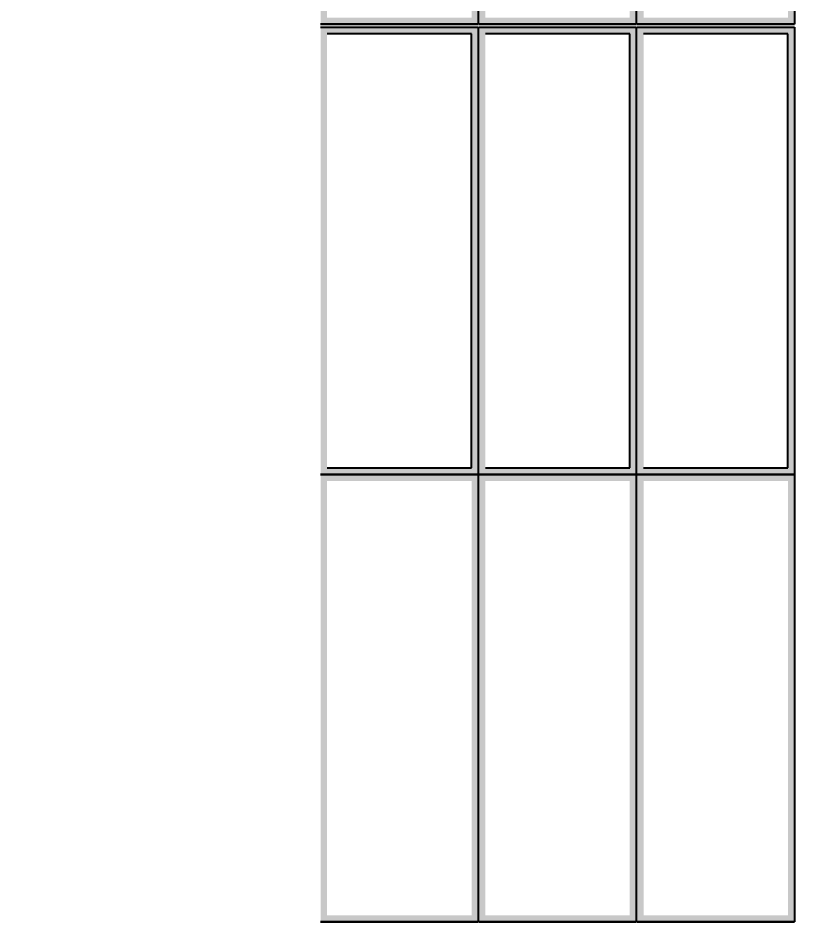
# Model space of a CAD drawing. Header units: inches. Extents: x 2620 to 4317, y 1826 to 2873.
# Drawn here: x 2957.13 to 2986.73, y 2336.01 to 2370.47 of the extents above; entities that cross this region are included whole.
import ezdxf

# ---------------------------------------------------------------- set-up
doc = ezdxf.new("R2010")
doc.units = ezdxf.units.IN
doc.header["$MEASUREMENT"] = 0
doc.styles.get("Standard").update_dxf_attribs({"font": 'arial.ttf'})
doc.dimstyles.new('Annotative', dxfattribs={"dimscale": 0, "dimtxt": 25, "dimasz": 25, "dimexe": 0.18, "dimexo": 0.0625, "dimgap": 0.09, "dimtad": 0, "dimtih": 1, "dimtoh": 1, "dimdec": 4, "dimzin": 0, "dimdsep": 46, "dimtxsty": 'Standard', "dimcen": 0.09, "dimclrd": 1, "dimclre": 1, "dimadec": 0, "dimazin": 0, "dimtfac": 1, "dimtdec": 4, "dimtofl": 0, "dimtmove": 0, "dimatfit": 3, "dimfxl": 1, "dimtolj": 1, "dimtzin": 0, "dimarcsym": 0})

# ---------------------------------------------------------------- blocks, each defined once
blk = doc.blocks.new('*D4')
at = {"color": 1, "lineweight": -2, "transparency": 16777216}
for p, q in [((2996.187, 2872.994), (2802.143, 2872.994)), ((2802.323, 2847.994), (2802.323, 2441.849)), ((2802.323, 2009.994), (2802.323, 2416.14)), ((2996.187, 1984.994), (2802.143, 1984.994))]:
    blk.add_line(p, q, dxfattribs=at)
at = {"color": 1, "transparency": 16777216}
for points in [[(2798.156, 2847.994), (2806.489, 2847.994), (2802.323, 2872.994)], [(2798.156, 2009.994), (2806.489, 2009.994), (2802.323, 1984.994)]]:
    blk.add_solid(points, dxfattribs=at)
at = {"layer": 'Defpoints', "color": 0, "transparency": 16777216}
for p in [(2996.25, 2872.994), (2802.323, 1984.994), (2996.25, 1984.994)]:
    blk.add_point(p, dxfattribs=at)
at = {"color": 0, "transparency": 16777216, "insert": (2802.323, 2428.994), "char_height": 25, "attachment_point": 5}
blk.add_mtext('\\A1;888.0000', dxfattribs=at)

msp = doc.modelspace()

# ---------------------------------------------------------------- hatches: boundary and pattern name
h = msp.add_hatch(color=256)
h.dxf.hatch_style = 1
h.set_gradient(color1=(242, 103, 34), color2=(248, 153, 30), tint=1)
h.paths.add_polyline_path([(2974.66033, 2387.27557), (2968.66033, 2387.27557), (2968.66033, 2370.23557), (2974.66033, 2370.23557)])
h.paths.add_polyline_path([(2974.41033, 2370.48557), (2968.91033, 2370.48557), (2968.91033, 2387.02557), (2974.41033, 2387.02557)], flags=16)
h = msp.add_hatch(color=256)
h.dxf.hatch_style = 1
h.set_gradient(color1=(242, 103, 34), color2=(248, 153, 30), tint=1)
h.paths.add_polyline_path([(2980.6877, 2387.27557), (2974.6877, 2387.27557), (2974.6877, 2370.23557), (2980.6877, 2370.23557)])
h.paths.add_polyline_path([(2980.4377, 2370.48557), (2974.9377, 2370.48557), (2974.9377, 2387.02557), (2980.4377, 2387.02557)], flags=16)
h = msp.add_hatch(color=256)
h.dxf.hatch_style = 1
h.set_gradient(color1=(242, 103, 34), color2=(248, 153, 30), tint=1)
h.paths.add_polyline_path([(2986.71506, 2387.27557), (2980.71506, 2387.27557), (2980.71506, 2370.23557), (2986.71506, 2370.23557)])
h.paths.add_polyline_path([(2986.46506, 2370.48557), (2980.96506, 2370.48557), (2980.96506, 2387.02557), (2986.46506, 2387.02557)], flags=16)
h = msp.add_hatch(color=256)
h.dxf.hatch_style = 1
h.set_gradient(color1=(242, 103, 34), color2=(248, 153, 30), tint=1)
h.paths.add_polyline_path([(2974.66033, 2370.12311), (2968.66033, 2370.12311), (2968.66033, 2353.08311), (2974.66033, 2353.08311)])
h.paths.add_polyline_path([(2974.41033, 2353.33311), (2968.91033, 2353.33311), (2968.91033, 2369.87311), (2974.41033, 2369.87311)], flags=16)
h = msp.add_hatch(color=256)
h.dxf.hatch_style = 1
h.set_gradient(color1=(242, 103, 34), color2=(248, 153, 30), tint=1)
h.paths.add_polyline_path([(2980.6877, 2370.12311), (2974.6877, 2370.12311), (2974.6877, 2353.08311), (2980.6877, 2353.08311)])
h.paths.add_polyline_path([(2980.4377, 2353.33311), (2974.9377, 2353.33311), (2974.9377, 2369.87311), (2980.4377, 2369.87311)], flags=16)
h = msp.add_hatch(color=256)
h.dxf.hatch_style = 1
h.set_gradient(color1=(242, 103, 34), color2=(248, 153, 30), tint=1)
h.paths.add_polyline_path([(2986.71506, 2370.12311), (2980.71506, 2370.12311), (2980.71506, 2353.08311), (2986.71506, 2353.08311)])
h.paths.add_polyline_path([(2986.46506, 2353.33311), (2980.96506, 2353.33311), (2980.96506, 2369.87311), (2986.46506, 2369.87311)], flags=16)
h = msp.add_hatch(color=256)
h.dxf.hatch_style = 1
h.set_gradient(color1=(242, 103, 34), color2=(248, 153, 30), tint=1)
h.paths.add_polyline_path([(2974.66033, 2353.08311), (2968.66033, 2353.08311), (2968.66033, 2336.04311), (2974.66033, 2336.04311)])
h.paths.add_polyline_path([(2974.41033, 2336.29311), (2968.91033, 2336.29311), (2968.91033, 2352.83311), (2974.41033, 2352.83311)], flags=16)
h = msp.add_hatch(color=256)
h.dxf.hatch_style = 1
h.set_gradient(color1=(242, 103, 34), color2=(248, 153, 30), tint=1)
h.paths.add_polyline_path([(2980.6877, 2353.08311), (2974.6877, 2353.08311), (2974.6877, 2336.04311), (2980.6877, 2336.04311)])
h.paths.add_polyline_path([(2980.4377, 2336.29311), (2974.9377, 2336.29311), (2974.9377, 2352.83311), (2980.4377, 2352.83311)], flags=16)
h = msp.add_hatch(color=256)
h.dxf.hatch_style = 1
h.set_gradient(color1=(242, 103, 34), color2=(248, 153, 30), tint=1)
h.paths.add_polyline_path([(2986.71506, 2353.08311), (2980.71506, 2353.08311), (2980.71506, 2336.04311), (2986.71506, 2336.04311)])
h.paths.add_polyline_path([(2986.46506, 2336.29311), (2980.96506, 2336.29311), (2980.96506, 2352.83311), (2986.46506, 2352.83311)], flags=16)

# ---------------------------------------------------------------- linework, layer by layer
for p, q in [((2974.66033, 2387.27557), (2974.66033, 2370.23557)), ((2980.6877, 2387.27557), (2980.6877, 2370.23557)), ((2986.71506, 2387.27557), (2986.71506, 2370.23557)), ((2968.66033, 2370.23557), (2974.66033, 2370.23557)), ((2974.66033, 2370.23557), (2968.66033, 2370.23557)), ((2968.66033, 2370.12311), (2974.66033, 2370.12311)), ((2968.91033, 2370.23557), (2974.66033, 2370.23557)), ((2968.91033, 2370.12311), (2974.66033, 2370.12311)), ((2974.66033, 2370.12311), (2974.66033, 2353.08311)), ((2974.6877, 2370.23557), (2980.6877, 2370.23557)), ((2980.6877, 2370.23557), (2974.6877, 2370.23557)), ((2974.6877, 2370.12311), (2980.6877, 2370.12311)), ((2974.9377, 2370.23557), (2980.6877, 2370.23557)), ((2974.9377, 2370.12311), (2980.6877, 2370.12311)), ((2980.6877, 2370.12311), (2980.6877, 2353.08311)), ((2980.71506, 2370.23557), (2986.71506, 2370.23557)), ((2986.71506, 2370.23557), (2980.71506, 2370.23557)), ((2980.71506, 2370.12311), (2986.71506, 2370.12311)), ((2980.96506, 2370.23557), (2986.71506, 2370.23557)), ((2980.96506, 2370.12311), (2986.71506, 2370.12311)), ((2986.71506, 2370.12311), (2986.71506, 2353.08311)), ((2974.41033, 2369.87311), (2968.91033, 2369.87311)), ((2974.41033, 2353.33311), (2974.41033, 2369.87311)), ((2980.4377, 2369.87311), (2974.9377, 2369.87311)), ((2980.4377, 2353.33311), (2980.4377, 2369.87311)), ((2986.46506, 2369.87311), (2980.96506, 2369.87311)), ((2986.46506, 2353.33311), (2986.46506, 2369.87311)), ((2968.91033, 2353.33311), (2974.41033, 2353.33311)), ((2974.9377, 2353.33311), (2980.4377, 2353.33311)), ((2980.96506, 2353.33311), (2986.46506, 2353.33311)), ((2968.66033, 2353.08311), (2974.66033, 2353.08311)), ((2974.66033, 2353.08311), (2968.66033, 2353.08311)), ((2968.91033, 2353.08311), (2974.66033, 2353.08311)), ((2974.66033, 2353.08311), (2974.66033, 2336.04311)), ((2974.6877, 2353.08311), (2980.6877, 2353.08311)), ((2980.6877, 2353.08311), (2974.6877, 2353.08311)), ((2974.9377, 2353.08311), (2980.6877, 2353.08311)), ((2980.6877, 2353.08311), (2980.6877, 2336.04311)), ((2980.71506, 2353.08311), (2986.71506, 2353.08311)), ((2986.71506, 2353.08311), (2980.71506, 2353.08311)), ((2980.96506, 2353.08311), (2986.71506, 2353.08311)), ((2986.71506, 2353.08311), (2986.71506, 2336.04311)), ((2968.66033, 2336.04311), (2974.66033, 2336.04311)), ((2974.66033, 2336.04311), (2968.66033, 2336.04311)), ((2968.91033, 2336.04311), (2974.66033, 2336.04311)), ((2974.6877, 2336.04311), (2980.6877, 2336.04311)), ((2980.6877, 2336.04311), (2974.6877, 2336.04311)), ((2974.9377, 2336.04311), (2980.6877, 2336.04311)), ((2980.71506, 2336.04311), (2986.71506, 2336.04311)), ((2986.71506, 2336.04311), (2980.71506, 2336.04311)), ((2980.96506, 2336.04311), (2986.71506, 2336.04311))]:
    msp.add_line(p, q)

# ---------------------------------------------------------------- dimensions: what is measured, and where the dimension line sits
dim = msp.add_linear_dim(base=(2802.32271, 1984.99441), p1=(2996.24991, 2872.99441), p2=(2996.24991, 1984.99441), angle=90, dimstyle='Annotative')
dim.commit()
dim.dimension.update_dxf_attribs({"geometry": '*D4', "text_midpoint": (2802.32271, 2428.99441)})

doc.saveas('drawing.dxf')
